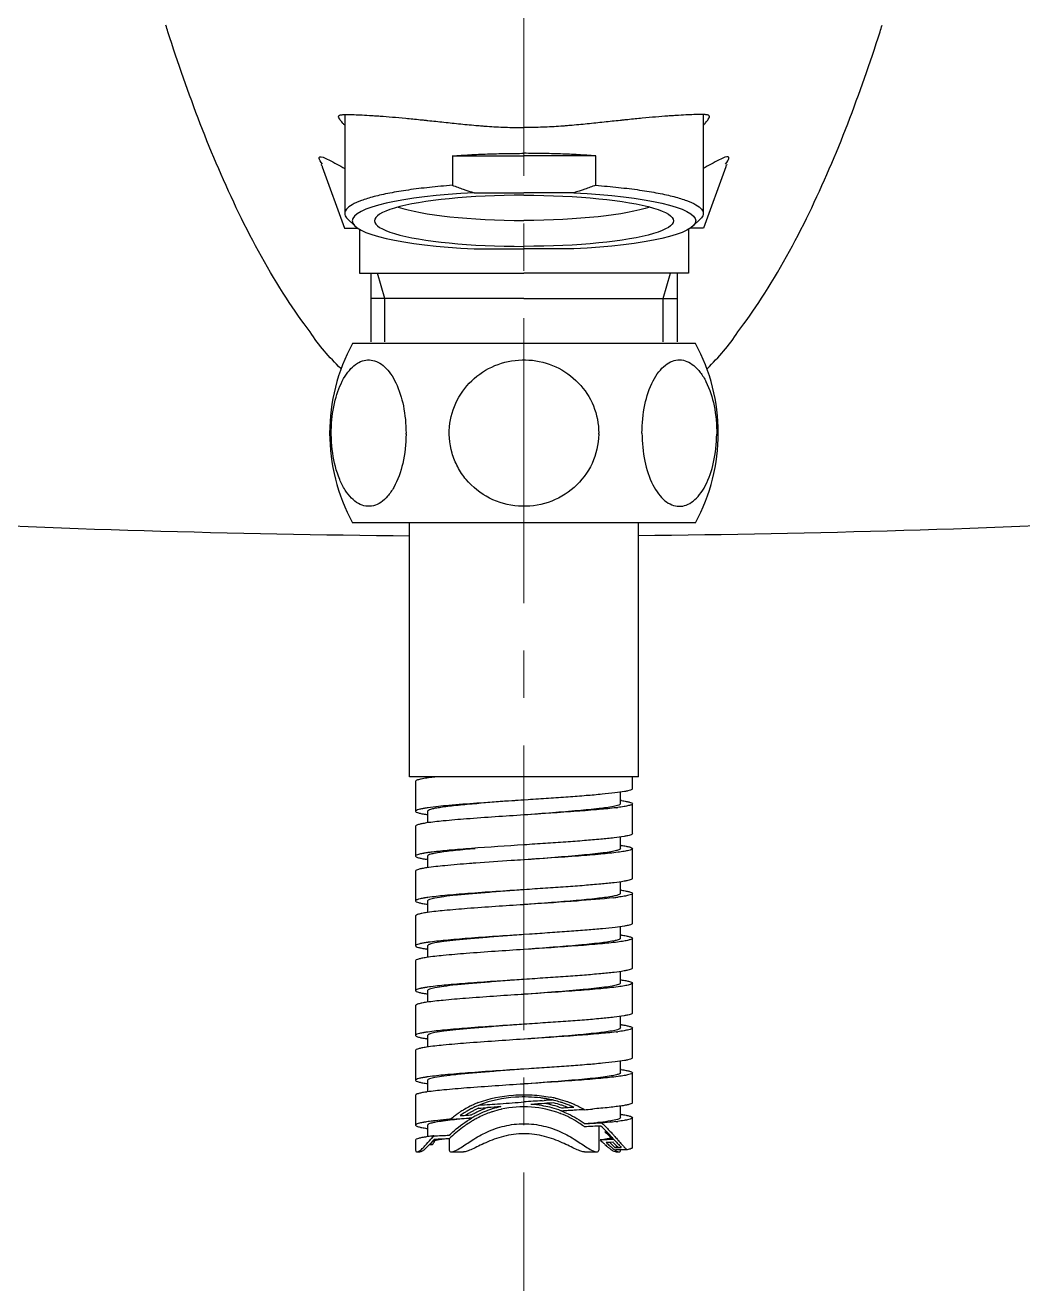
# Model space of a CAD drawing. Extents: x 0 to 1128, y 0 to 827.
# Drawn here: x 249.9 to 316.6, y 140.3 to 225 of the extents above; entities that cross this region are included whole.
import ezdxf

# ---------------------------------------------------------------- set-up
doc = ezdxf.new("R2010")
doc.units = 0
doc.header["$LTSCALE"] = 2
doc.header["$MEASUREMENT"] = 0
doc.linetypes.add('CENTER2', pattern=[28.575, 19.05, -3.175, 3.175, -3.175])
doc.layers.add('1', color=7, linetype='CONTINUOUS')
doc.layers.add('DEF_LAYER_ASSEM_MEMBER', color=7, linetype='CONTINUOUS')
doc.layers.add('Cneter', color=1, linetype='CENTER2', lineweight=13)

msp = doc.modelspace()

# ---------------------------------------------------------------- linework, layer by layer
at = {"layer": '1'}
for p, q in [((271.28, 218.979), (271.28, 212.369)), ((295.265, 218.979), (295.265, 212.369)), ((278.477, 216.222), (283.272, 216.222)), ((288.068, 216.222), (283.272, 216.222)), ((269.777, 215.484), (271.272, 211.375)), ((296.768, 215.484), (295.272, 211.375)), ((279.945, 213.759), (283.272, 213.759)), ((286.6, 213.759), (283.272, 213.759)), ((271.474, 212.001), (271.955, 211.534)), ((295.071, 212.001), (294.59, 211.534)), ((271.272, 211.375), (272.16, 211.375)), ((272.272, 211.307), (272.272, 208.375)), ((294.272, 211.307), (294.272, 208.375)), ((295.272, 211.375), (294.385, 211.375)), ((279.945, 209.994), (283.272, 209.994)), ((286.6, 209.994), (283.272, 209.994)), ((272.272, 208.375), (283.272, 208.375)), ((273.022, 208.375), (273.022, 203.775)), ((273.972, 206.675), (273.482, 208.375)), ((294.272, 208.375), (283.272, 208.375)), ((292.572, 206.675), (293.063, 208.375)), ((293.522, 208.375), (293.522, 203.775)), ((283.272, 206.675), (273.022, 206.675)), ((273.972, 203.775), (273.972, 206.675)), ((283.272, 206.675), (293.522, 206.675)), ((292.572, 203.775), (292.572, 206.675))]:
    msp.add_line(p, q, dxfattribs=at)
for centre, major_axis, start_param, end_param in [((283.272, 211.876), (11.492, 0), 1.864554, 4.418631), ((283.272, 211.876), (9.992, 0), 1.570796, 4.712389), ((283.272, 213.512), (-9.392, 0), 0.460243, 1.570796)]:
    msp.add_ellipse(centre, major_axis=major_axis, ratio=0.171145, start_param=start_param, end_param=end_param, dxfattribs=at)
at = {"layer": '1', "extrusion": (0, 0, -1)}
for centre, major_axis, start_param, end_param in [((283.272, 211.876), (-9.992, 0), 1.570796, 4.712389), ((283.272, 211.876), (-11.492, 0), 1.864554, 4.418631), ((283.272, 213.512), (9.392, 0), 0.460243, 1.570796)]:
    msp.add_ellipse(centre, major_axis=major_axis, ratio=0.171145, start_param=start_param, end_param=end_param, dxfattribs=at)
at = {"layer": '1'}
for points, knots in [([(268.971, 204.44), (268.41, 205.173), (267.882, 205.928), (266.197, 208.514), (265.152, 210.427), (262.303, 216.309), (260.787, 220.378), (259.407, 224.662), (259.36, 224.81), (259.313, 224.957)], [0, 0, 0, 0, 0.121068, 0.121068, 0.407258, 0.407258, 0.979637, 0.979637, 1, 1, 1, 1]), ([(297.574, 204.44), (298.135, 205.173), (298.663, 205.928), (300.348, 208.514), (301.393, 210.427), (304.242, 216.309), (305.758, 220.378), (307.138, 224.662), (307.185, 224.81), (307.232, 224.957)], [0, 0, 0, 0, 0.121068, 0.121068, 0.407258, 0.407258, 0.979637, 0.979637, 1, 1, 1, 1]), ([(271.26, 218.297), (271.214, 218.343), (271.172, 218.387), (271.051, 218.522), (270.987, 218.603), (270.9, 218.742), (270.876, 218.799), (270.872, 218.855), (270.873, 218.871), (270.876, 218.885), (270.88, 218.893), (270.881, 218.898), (270.892, 218.918), (270.906, 218.931), (270.944, 218.951), (270.968, 218.958), (271.025, 218.968), (271.059, 218.972), (271.175, 218.981), (271.272, 218.985), (271.418, 218.986), (271.448, 218.986), (271.495, 218.986), (271.512, 218.986), (271.545, 218.986), (271.628, 218.986), (271.719, 218.984), (271.95, 218.979), (272.122, 218.973), (272.5, 218.957), (272.706, 218.946), (273.042, 218.926), (273.159, 218.918), (273.34, 218.906), (273.402, 218.902), (273.527, 218.893), (273.59, 218.889), (273.911, 218.865), (274.182, 218.843), (274.75, 218.795), (275.048, 218.768), (275.67, 218.708), (275.994, 218.676), (276.417, 218.633), (276.503, 218.624), (276.675, 218.607), (276.934, 218.579), (277.198, 218.552), (277.733, 218.495), (278.098, 218.456), (278.843, 218.378), (279.225, 218.339), (279.81, 218.284), (280.007, 218.267), (280.307, 218.242), (280.407, 218.234), (280.608, 218.218), (280.709, 218.211), (281.011, 218.19), (281.213, 218.177), (281.618, 218.155), (281.821, 218.146), (282.43, 218.124), (282.838, 218.117), (283.256, 218.117), (283.264, 218.117), (283.272, 218.117)], [0, 0, 0, 0, 0.0240766, 0.0240766, 0.0778188, 0.0778188, 0.1315611, 0.1315611, 0.1449967, 0.1517145, 0.1517145, 0.1584323, 0.1584323, 0.1853034, 0.1853034, 0.2121745, 0.2121745, 0.2390457, 0.2390457, 0.2927879, 0.2927879, 0.3062235, 0.3062235, 0.3129413, 0.3129413, 0.3196591, 0.3465302, 0.3465302, 0.4002725, 0.4002725, 0.4540148, 0.4540148, 0.4808859, 0.4808859, 0.4943215, 0.4943215, 0.507757, 0.507757, 0.5614993, 0.5614993, 0.6152416, 0.6152416, 0.6689839, 0.6689839, 0.6824194, 0.6824194, 0.695855, 0.7227261, 0.7227261, 0.7764684, 0.7764684, 0.8302107, 0.8302107, 0.8570818, 0.8570818, 0.8705174, 0.8705174, 0.883953, 0.883953, 0.9108241, 0.9108241, 0.9376952, 0.9376952, 0.9914375, 0.9914375, 0.9924923, 0.9924923, 0.9924923, 0.9924923]), ([(295.285, 218.297), (295.331, 218.343), (295.373, 218.387), (295.494, 218.522), (295.558, 218.603), (295.645, 218.742), (295.669, 218.799), (295.673, 218.855), (295.672, 218.871), (295.669, 218.885), (295.665, 218.893), (295.664, 218.898), (295.653, 218.918), (295.639, 218.931), (295.601, 218.951), (295.577, 218.958), (295.52, 218.968), (295.486, 218.972), (295.37, 218.981), (295.273, 218.985), (295.127, 218.986), (295.097, 218.986), (295.049, 218.986), (295.033, 218.986), (295, 218.986), (294.917, 218.986), (294.826, 218.984), (294.595, 218.979), (294.423, 218.973), (294.045, 218.957), (293.839, 218.946), (293.503, 218.926), (293.386, 218.918), (293.205, 218.906), (293.143, 218.902), (293.018, 218.893), (292.955, 218.889), (292.634, 218.865), (292.363, 218.843), (291.795, 218.795), (291.497, 218.768), (290.875, 218.708), (290.551, 218.676), (290.128, 218.633), (290.042, 218.624), (289.87, 218.607), (289.611, 218.579), (289.346, 218.552), (288.812, 218.495), (288.447, 218.456), (287.702, 218.378), (287.32, 218.339), (286.735, 218.284), (286.538, 218.267), (286.238, 218.242), (286.138, 218.234), (285.937, 218.218), (285.836, 218.211), (285.534, 218.19), (285.332, 218.177), (284.927, 218.155), (284.724, 218.146), (284.115, 218.124), (283.707, 218.117), (283.289, 218.117), (283.281, 218.117), (283.272, 218.117)], [0, 0, 0, 0, 0.0240766, 0.0240766, 0.0778188, 0.0778188, 0.1315611, 0.1315611, 0.1449967, 0.1517145, 0.1517145, 0.1584323, 0.1584323, 0.1853034, 0.1853034, 0.2121745, 0.2121745, 0.2390457, 0.2390457, 0.2927879, 0.2927879, 0.3062235, 0.3062235, 0.3129413, 0.3129413, 0.3196591, 0.3465302, 0.3465302, 0.4002725, 0.4002725, 0.4540148, 0.4540148, 0.4808859, 0.4808859, 0.4943215, 0.4943215, 0.507757, 0.507757, 0.5614993, 0.5614993, 0.6152416, 0.6152416, 0.6689839, 0.6689839, 0.6824194, 0.6824194, 0.695855, 0.7227261, 0.7227261, 0.7764684, 0.7764684, 0.8302107, 0.8302107, 0.8570818, 0.8570818, 0.8705174, 0.8705174, 0.883953, 0.883953, 0.9108241, 0.9108241, 0.9376952, 0.9376952, 0.9914375, 0.9914375, 0.9924923, 0.9924923, 0.9924923, 0.9924923]), ([(269.793, 215.656), (269.672, 215.825), (269.597, 215.958), (269.542, 216.175), (269.63, 216.201), (270.042, 216.055), (270.361, 215.887), (270.921, 215.573), (271.095, 215.475), (271.28, 215.37)], [0, 0, 0, 0, 0.217155, 0.217155, 0.542836, 0.542836, 0.868517, 0.868517, 1, 1, 1, 1]), ([(278.496, 216.222), (278.871, 216.25), (279.255, 216.274), (280.036, 216.317), (280.432, 216.334), (281.234, 216.363), (281.639, 216.374), (282.454, 216.388), (282.863, 216.392), (283.272, 216.392)], [0, 0, 0, 0, 0.2415469, 0.2415469, 0.4830938, 0.4830938, 0.7246407, 0.7246407, 0.9661876, 0.9661876, 0.9661876, 0.9661876]), ([(288.049, 216.222), (287.673, 216.25), (287.29, 216.274), (286.509, 216.317), (286.113, 216.334), (285.311, 216.363), (284.906, 216.374), (284.091, 216.388), (283.682, 216.392), (283.272, 216.392)], [0, 0, 0, 0, 0.2415469, 0.2415469, 0.4830938, 0.4830938, 0.7246407, 0.7246407, 0.9661876, 0.9661876, 0.9661876, 0.9661876]), ([(296.752, 215.656), (296.873, 215.825), (296.948, 215.958), (297.003, 216.175), (296.915, 216.201), (296.503, 216.055), (296.184, 215.887), (295.624, 215.573), (295.45, 215.475), (295.265, 215.37)], [0, 0, 0, 0, 0.217155, 0.217155, 0.542836, 0.542836, 0.868517, 0.868517, 1, 1, 1, 1]), ([(269.711, 215.635), (269.711, 215.634), (269.72, 215.618), (269.75, 215.564), (269.774, 215.493), (269.781, 215.473)], [0, 0, 0, 0, 0.428488, 0.853323, 1, 1, 1, 1]), ([(269.776, 215.488), (269.777, 215.484), (269.778, 215.48), (269.78, 215.476), (269.78, 215.475), (269.78, 215.475)], [0, 0, 0, 0, 0.909104, 0.909104, 1, 1, 1, 1]), ([(296.834, 215.635), (296.834, 215.634), (296.825, 215.618), (296.795, 215.564), (296.771, 215.493), (296.764, 215.473)], [0, 0, 0, 0, 0.428488, 0.853323, 1, 1, 1, 1]), ([(296.769, 215.488), (296.768, 215.484), (296.767, 215.48), (296.765, 215.476), (296.765, 215.475), (296.765, 215.475)], [0, 0, 0, 0, 0.909104, 0.909104, 1, 1, 1, 1]), ([(278.488, 214.251), (277.956, 214.211), (277.441, 214.165), (276.456, 214.06), (275.986, 214.002), (275.099, 213.874), (274.683, 213.804), (273.914, 213.656), (273.561, 213.577), (272.925, 213.411), (272.642, 213.324), (272.153, 213.144), (271.947, 213.051), (271.615, 212.861), (271.49, 212.764), (271.322, 212.567), (271.28, 212.468), (271.28, 212.27), (271.322, 212.17), (271.423, 212.052), (271.442, 212.032), (271.463, 212.012)], [0, 0, 0, 0, 0.108648, 0.108648, 0.217297, 0.217297, 0.325945, 0.325945, 0.434594, 0.434594, 0.543242, 0.543242, 0.651891, 0.651891, 0.760539, 0.760539, 0.869187, 0.869187, 0.977836, 0.977836, 1, 1, 1, 1]), ([(288.057, 214.251), (288.589, 214.211), (289.104, 214.165), (290.089, 214.06), (290.559, 214.002), (291.446, 213.874), (291.862, 213.804), (292.631, 213.656), (292.984, 213.577), (293.62, 213.411), (293.903, 213.324), (294.392, 213.144), (294.598, 213.051), (294.93, 212.861), (295.055, 212.764), (295.223, 212.567), (295.265, 212.468), (295.265, 212.27), (295.223, 212.17), (295.122, 212.052), (295.103, 212.032), (295.082, 212.012)], [0, 0, 0, 0, 0.108648, 0.108648, 0.217297, 0.217297, 0.325945, 0.325945, 0.434594, 0.434594, 0.543242, 0.543242, 0.651891, 0.651891, 0.760539, 0.760539, 0.869187, 0.869187, 0.977836, 0.977836, 1, 1, 1, 1]), ([(271.034, 201.972), (271.025, 201.981), (271.016, 201.989), (271.008, 201.998), (270.254, 202.747), (269.535, 203.539), (268.971, 204.44)], [0.456921, 0.456921, 0.456921, 0.456921, 0.463246, 0.463246, 0.463246, 1, 1, 1, 1]), ([(295.511, 201.972), (295.52, 201.981), (295.529, 201.989), (295.537, 201.998), (296.291, 202.747), (297.01, 203.539), (297.574, 204.44)], [0.456921, 0.456921, 0.456921, 0.456921, 0.463246, 0.463246, 0.463246, 1, 1, 1, 1]), ([(197.099, 195.156), (200.678, 194.787), (206.051, 194.271), (211.428, 193.807), (215.014, 193.509), (216.807, 193.366), (225.776, 192.68), (232.954, 192.225), (251.955, 191.264), (263.784, 190.916), (275.622, 190.811)], [0, 0, 0, 0, 0.1247518, 0.1871277, 0.1871277, 0.2495036, 0.2495036, 0.4990072, 0.4990072, 0.9095892, 0.9095892, 0.9095892, 0.9095892]), ([(369.446, 195.156), (365.867, 194.787), (360.494, 194.271), (355.117, 193.807), (351.531, 193.509), (349.738, 193.366), (340.769, 192.68), (333.591, 192.225), (314.59, 191.264), (302.761, 190.916), (290.922, 190.811)], [0, 0, 0, 0, 0.1247518, 0.1871277, 0.1871277, 0.2495036, 0.2495036, 0.4990072, 0.4990072, 0.9095892, 0.9095892, 0.9095892, 0.9095892])]:
    msp.add_open_spline(points, degree=3, knots=knots, dxfattribs=at)
for points, degree in [([(278.496, 216.222), (278.496, 214.251)], 1), ([(288.049, 216.222), (288.049, 214.251)], 1), ([(278.477, 214.259), (278.716, 214.165), (279.199, 213.986), (279.694, 213.83), (279.945, 213.759)], 3), ([(288.068, 214.259), (287.829, 214.165), (287.346, 213.986), (286.851, 213.83), (286.6, 213.759)], 3)]:
    msp.add_open_spline(points, degree=degree, dxfattribs=at)
at = {"layer": 'Cneter', "lineweight": 5, "ltscale": 0.5}
msp.add_line((283.272, 291.08), (283.272, 140.297), dxfattribs=at)
at = {"layer": 'DEF_LAYER_ASSEM_MEMBER', "color": 7, "linetype": 'Continuous'}
for p, q in [((294.738, 203.675), (271.807, 203.675)), ((294.738, 191.675), (271.807, 191.675)), ((275.622, 174.675), (275.622, 191.675)), ((290.922, 174.675), (290.922, 191.675)), ((290.922, 174.675), (275.622, 174.675)), ((276.822, 174.675), (276.822, 174.596)), ((290.522, 173.875), (290.522, 174.675)), ((276.022, 174.375), (276.022, 172.375)), ((289.722, 172.875), (289.722, 173.654)), ((279.814, 172.855), (279.785, 172.852)), ((280.311, 172.924), (280.12, 172.91)), ((283.545, 173.143), (283.272, 173.125)), ((290.522, 170.875), (290.522, 172.875)), ((276.793, 172.597), (276.784, 172.596)), ((276.789, 172.153), (276.811, 172.15)), ((276.822, 172.375), (276.822, 171.596)), ((283.292, 172.126), (283.272, 172.125)), ((276.022, 171.375), (276.022, 169.375)), ((289.722, 169.875), (289.722, 170.653)), ((276.822, 169.375), (276.822, 168.596)), ((283.292, 170.126), (283.272, 170.125)), ((290.522, 167.875), (290.522, 169.875)), ((280.04, 168.904), (279.94, 168.897)), ((283.272, 169.125), (283.253, 169.124)), ((283.292, 169.126), (283.272, 169.125)), ((276.022, 168.375), (276.022, 166.375)), ((289.722, 166.875), (289.722, 167.651)), ((283.292, 167.126), (283.272, 167.125)), ((290.522, 164.875), (290.522, 166.875)), ((276.822, 166.375), (276.822, 165.601)), ((283.272, 166.125), (283.253, 166.124)), ((283.648, 166.15), (283.272, 166.125)), ((276.022, 165.375), (276.022, 163.375)), ((289.722, 163.875), (289.722, 164.654)), ((283.648, 164.15), (283.272, 164.125)), ((290.522, 161.875), (290.522, 163.875)), ((276.822, 163.375), (276.822, 162.596)), ((283.272, 163.125), (283.253, 163.124)), ((283.292, 163.126), (283.272, 163.125)), ((276.022, 162.375), (276.022, 160.375)), ((283.292, 161.126), (283.272, 161.125)), ((289.722, 160.875), (289.722, 161.654)), ((289.731, 161.1), (289.753, 161.097)), ((289.753, 161.097), (289.768, 161.095)), ((290.522, 158.875), (290.522, 160.875)), ((276.822, 160.375), (276.822, 159.597)), ((283.272, 160.125), (283.094, 160.113)), ((283.292, 160.126), (283.272, 160.125)), ((276.022, 159.375), (276.022, 157.375)), ((289.722, 157.875), (289.722, 158.65)), ((283.292, 158.126), (283.272, 158.125)), ((290.522, 155.875), (290.522, 157.875)), ((276.822, 157.375), (276.822, 156.596)), ((283.272, 157.125), (283.253, 157.124)), ((283.292, 157.126), (283.272, 157.125)), ((276.022, 156.375), (276.022, 154.375)), ((283.605, 155.147), (283.272, 155.125)), ((289.722, 154.875), (289.722, 155.654)), ((276.822, 154.375), (276.822, 153.599)), ((283.272, 154.125), (283.253, 154.124)), ((283.292, 154.126), (283.272, 154.125)), ((290.522, 152.875), (290.522, 154.875)), ((276.022, 153.375), (276.022, 151.375)), ((284.48, 153.01), (284.627, 153.02)), ((289.722, 151.875), (289.722, 152.653)), ((277.315, 151.664), (277.302, 151.663)), ((279.099, 151.789), (278.991, 151.778)), ((286.627, 152.369), (286.534, 152.363)), ((290.522, 149.875), (290.522, 151.875)), ((276.822, 151.375), (276.822, 150.596)), ((288.272, 151.315), (288.272, 149.694)), ((276.022, 150.375), (276.022, 149.694)), ((276.95, 150.078), (277.021, 150.078)), ((277.021, 150.078), (277.156, 150.076)), ((278.272, 150.485), (278.272, 149.694)), ((289.004, 150.221), (288.779, 150.213)), ((289.228, 150.228), (289.004, 150.221)), ((289.355, 149.876), (289.568, 149.881)), ((289.568, 149.881), (289.78, 149.886)), ((276.107, 149.577), (276.309, 149.577)), ((278.396, 149.577), (279.22, 149.577)), ((287.325, 149.577), (288.149, 149.577)), ((289.422, 149.712), (289.342, 149.71)), ((289.571, 149.714), (289.422, 149.712)), ((289.424, 149.577), (289.627, 149.577)), ((289.751, 149.718), (289.571, 149.714)), ((289.722, 149.694), (289.722, 149.717)), ((289.783, 149.718), (289.751, 149.718)), ((290.168, 149.725), (289.783, 149.718))]:
    msp.add_line(p, q, dxfattribs=at)
for centre, radius, start, end in [((282.772, 197.675), 12.5, 151.3146, 208.6854), ((283.772, 197.675), 12.5, 331.3146, 28.6854), ((265.766, 197.675), 9.614, 359.525, 0.00001), ((283.465, 197.675), 4.808, 359.05005, 359.99999), ((289.268, 65.002), 108.266, 94.85017, 95.00939), ((288.17, 162.313), 10.899, 81.42654, 81.58862), ((277.941, 164.603), 8.076, 99.00238, 99.63598), ((278.249, 162.657), 10.046, 98.38747, 99.0022), ((278.391, 183.039), 11.003, 261.4683, 261.62776), ((278.553, 160.603), 12.122, 98.06152, 98.34653), ((287.256, 190.055), 17.581, 277.17162, 277.48496), ((277.257, 165.384), 4.233, 101.34758, 101.55328), ((277.888, 161.916), 7.758, 99.23482, 99.65376), ((278.142, 160.347), 9.347, 98.58372, 99.22735), ((278.465, 158.214), 11.505, 98.10956, 98.58872), ((279.139, 153.382), 16.384, 97.08222, 98.05982), ((288.101, 158.852), 11.366, 81.50253, 81.75493), ((278.375, 179.932), 10.895, 261.42493, 261.58609), ((291.406, 14.224), 155.098, 94.23945, 94.35382), ((288.176, 156.358), 10.854, 81.40279, 81.59012), ((277.868, 159.034), 7.639, 99.41372, 99.53732), ((277.963, 158.462), 8.219, 99.11066, 99.41153), ((278.194, 157.013), 9.686, 98.49515, 99.102), ((278.391, 177.037), 11.001, 261.4271, 261.64386), ((278.48, 155.108), 11.612, 98.14435, 98.50224), ((287.064, 185.527), 19.065, 276.62293, 277.54396), ((278.455, 154.281), 11.438, 98.24338, 98.46001), ((277.924, 155.702), 7.975, 99.05344, 99.66379), ((278.219, 153.85), 9.85, 98.45059, 99.05294), ((278.455, 152.281), 11.438, 98.24338, 98.46001), ((278.594, 151.316), 12.412, 98.04369, 98.24352), ((288.15, 153.181), 11.033, 81.4711, 81.61339), ((278.356, 173.809), 10.771, 261.37095, 261.61219), ((278.469, 174.57), 11.539, 261.61076, 261.72569), ((277.181, 156.754), 3.856, 101.45888, 102.14608), ((277.882, 152.955), 7.719, 99.23479, 99.68637), ((278.142, 151.347), 9.348, 98.583, 99.22807), ((278.476, 149.141), 11.578, 98.0754, 98.58699), ((278.385, 171.003), 10.967, 261.45092, 261.59966), ((279.034, 145.161), 15.598, 97.2788, 98.04972), ((277.778, 150.567), 7.098, 99.4766, 99.92151), ((277.939, 149.604), 8.074, 99.15469, 99.47901), ((278.175, 148.135), 9.563, 98.52742, 99.14607), ((278.468, 146.189), 11.53, 98.15178, 98.5343), ((287.238, 175.196), 17.723, 277.12996, 277.49149), ((288.171, 147.321), 10.892, 81.42432, 81.5872), ((278.378, 167.954), 10.917, 261.41178, 261.61486), ((288.108, 143.899), 11.318, 81.49321, 81.73973), ((277.93, 146.669), 8.009, 99.03611, 99.65431), ((278.227, 144.801), 9.9, 98.43809, 99.03604), ((278.364, 164.863), 10.825, 261.39398, 261.6158), ((278.441, 143.375), 11.343, 98.29781, 98.44814), ((278.471, 165.585), 11.555, 261.61465, 261.72912), ((278.574, 142.46), 12.267, 98.04991, 98.29648), ((278.293, 143.362), 10.344, 98.41409, 98.81847), ((283.561, 145.433), 7.952, 77.91528, 79.21705), ((282.628, 146.783), 6.558, 120.6109, 121.7185), ((282.577, 146.87), 6.458, 116.78736, 120.61718), ((283.124, 145.995), 7.303, 117.79621, 118.97895), ((282.537, 146.949), 6.369, 115.9949, 116.77959), ((283.207, 145.84), 7.479, 117.55146, 117.79988), ((282.529, 146.964), 6.352, 115.79303, 115.99464), ((282.679, 146.809), 6.376, 117.18709, 117.37592), ((282.519, 146.985), 6.329, 114.5412, 115.79364), ((282.687, 146.794), 6.392, 116.57586, 117.18691), ((282.707, 146.754), 6.437, 114.9553, 116.57471), ((282.88, 146.521), 6.54, 115.68775, 117.63156), ((282.569, 146.873), 6.451, 111.43677, 114.52912), ((282.721, 146.724), 6.471, 114.7741, 114.95656), ((282.737, 146.688), 6.51, 113.19288, 114.77269), ((282.871, 146.541), 6.517, 113.96627, 115.68649), ((282.758, 146.64), 6.562, 112.21343, 113.19375), ((282.87, 146.542), 6.516, 113.74801, 113.96623), ((270.783, 298.5), 146.3, 273.70851, 273.94241), ((268.085, 343.834), 191.508, 273.65004, 274.07076), ((283.007, 146.347), 6.567, 109.25292, 114.21274), ((283.124, 146.146), 6.613, 107.33945, 109.63731), ((283.144, 146.085), 6.678, 102.30655, 107.34252), ((283.195, 146.029), 6.564, 102.9049, 107.96867), ((283.211, 145.964), 6.63, 102.705, 102.91364), ((303.544, -127.217), 280.874, 93.89199, 94.13888), ((299.163, -56.933), 210.259, 93.96063, 94.20644), ((283.282, 145.452), 7.322, 80.77628, 86.40742), ((283.332, 145.796), 6.974, 79.48945, 80.73442), ((283.339, 145.828), 6.942, 74.91244, 79.49377), ((296.283, -20.998), 174.407, 93.64993, 93.832), ((295.584, -5.507), 158.708, 93.731, 93.95384), ((283.39, 145.833), 7.102, 75.10818, 79.85732), ((283.4, 145.119), 8.134, 80.7894, 81.12491), ((283.442, 145.365), 7.885, 77.76554, 80.80412), ((283.502, 145.647), 7.596, 77.22869, 77.75064), ((283.462, 146.265), 6.488, 69.39461, 74.96193), ((283.56, 145.892), 7.345, 76.30116, 77.25576), ((283.485, 146.194), 6.729, 69.86265, 75.10128), ((283.599, 145.615), 7.766, 76.99224, 77.91384), ((283.546, 146.175), 6.905, 71.41712, 75.66102), ((283.628, 146.158), 7.07, 72.81971, 76.31812), ((283.694, 146.381), 6.837, 71.01584, 72.80195), ((283.615, 146.387), 6.683, 70.312, 71.39726), ((293.441, 33.946), 118.811, 93.48145, 93.68694), ((283.647, 146.474), 6.59, 66.95285, 70.31786), ((283.718, 146.449), 6.765, 68.80911, 71.01677), ((283.946, 146.806), 6.524, 69.78434, 70.33583), ((283.779, 146.607), 6.596, 67.54013, 68.81057), ((283.961, 146.846), 6.482, 68.04311, 69.78361), ((293.455, 33.71), 119.048, 93.29296, 93.48114), ((283.939, 146.987), 6.184, 64.33702, 67.5607), ((283.961, 146.848), 6.48, 64.97098, 68.04326), ((293.356, 37.236), 115.329, 93.01318, 93.3445), ((283.969, 146.866), 6.461, 62.65966, 64.97092), ((283.992, 146.909), 6.412, 59.01117, 62.66216), ((279.856, 246.654), 94.542, 274.51176, 274.85335), ((277.761, 144.672), 6.991, 99.4864, 100.00941), ((278.094, 142.657), 9.035, 98.51184, 99.46677), ((278.081, 147.531), 4.103, 101.23017, 102.89107), ((280.375, 133.182), 18.638, 97.24973, 98.00626), ((281.397, 125.066), 26.818, 96.53939, 97.22679), ((282.235, 117.781), 34.151, 96.23225, 96.54483), ((283.233, 145.941), 7.596, 127.4261, 129.88686), ((273.136, 254.416), 102.779, 272.91491, 273.31783), ((282.851, 112.157), 39.809, 96.03395, 96.2349), ((282.934, 146.332), 7.104, 124.83338, 127.42444), ((283.903, 102.104), 49.917, 95.6473, 96.02246), ((282.739, 146.612), 6.762, 122.98583, 124.82544), ((282.59, 146.894), 6.257, 122.14656, 125.09855), ((272.981, 258.697), 106.853, 273.22497, 273.42472), ((282.656, 146.738), 6.611, 121.71876, 122.98096), ((273.357, 250.538), 98.895, 273.31991, 273.72578), ((286.76, 72.442), 79.715, 95.02094, 95.51526), ((282.766, 146.616), 6.587, 121.19466, 122.1629), ((282.935, 146.336), 6.913, 118.96991, 121.18366), ((283.004, 146.302), 6.791, 120.0386, 122.41224), ((272.979, 258.717), 106.873, 273.42509, 273.64321), ((282.941, 146.409), 6.666, 119.29092, 120.03263), ((283.494, 145.506), 7.164, 120.34189, 122.65772), ((282.91, 146.465), 6.603, 117.63236, 119.29233), ((283.064, 146.241), 6.687, 118.10095, 119.51222), ((282.993, 146.384), 6.34, 119.5847, 120.40871), ((282.991, 146.387), 6.337, 119.0403, 119.58467), ((283.337, 145.775), 6.854, 117.73397, 120.34282), ((283.048, 146.27), 6.654, 117.94462, 118.09991), ((282.987, 146.394), 6.329, 117.67787, 119.04051), ((283.044, 146.278), 6.645, 117.64839, 117.94465), ((283.011, 146.341), 6.573, 114.49332, 117.65335), ((283.21, 146.003), 6.778, 117.61402, 117.80914), ((283.181, 146.058), 6.717, 116.10274, 117.61601), ((283.184, 146.073), 6.518, 109.87902, 117.76729), ((283.13, 146.162), 6.601, 114.42543, 116.1032), ((282.985, 146.398), 6.51, 114.21864, 114.48768), ((283.077, 146.281), 6.47, 112.51952, 114.42608), ((283.081, 146.268), 6.484, 109.63491, 112.51006), ((283.169, 146.113), 6.476, 107.98033, 109.87387), ((283.392, 146.153), 6.433, 68.56885, 69.06726), ((283.614, 146.685), 6.041, 68.79605, 69.33626), ((293.062, 42.263), 110.293, 93.54697, 93.77608), ((293.101, 41.628), 110.93, 93.3939, 93.54704), ((287.191, 169.564), 18.094, 277.03763, 277.49237), ((288.071, 140.651), 11.569, 81.54523, 81.80334), ((278.407, 162.147), 11.112, 261.45339, 261.67616), ((273.619, 243.15), 92.566, 272.23864, 272.88192), ((282.498, 144.687), 8.154, 53.7393, 54.16762), ((292.683, 53.429), 97.979, 92.49759, 93.13762), ((292.952, 48.224), 103.38, 92.47833, 93.09542), ((282.349, 144.837), 9.06, 46.85666, 47.40795), ((287.1, 140.533), 10.512, 80.31411, 81.34756), ((299.657, 130.715), 30.006, 138.35307, 138.91863), ((273.904, 237.747), 87.373, 272.21408, 272.87993), ((290.51, 137.192), 18.054, 132.18924, 132.58488), ((293.039, 34.366), 116.108, 91.8502, 92.30681), ((295.36, 157.304), 9.835, 227.26605, 228.16119), ((296.439, 157.897), 10.85, 225.09036, 225.97458), ((292.6, 154.223), 5.699, 228.16786, 229.33107), ((291.573, 153.029), 4.123, 229.35027, 230.69577), ((294.42, 155.808), 7.945, 225.96669, 227.09636), ((287.928, 156.098), 5.721, 280.6075, 281.35208), ((293.053, 154.337), 5.936, 227.10311, 228.17831), ((286.253, 148.137), 3.694, 39.65318, 40.84625), ((299.892, 159.771), 14.141, 221.4331, 221.83841), ((299.809, 159.697), 14.03, 221.83792, 222.45312), ((299.647, 159.548), 13.81, 222.45286, 223.01325), ((299.538, 159.447), 13.661, 223.01414, 223.22754), ((299.51, 159.421), 13.623, 223.22731, 223.84362), ((299.453, 159.366), 13.544, 223.84356, 224.42092), ((299.938, 159.149), 13.591, 221.466, 221.79164), ((295.83, 155.47), 8.077, 221.7518, 222.75556), ((293.639, 153.448), 5.095, 222.77928, 223.72858), ((292.922, 152.764), 4.104, 223.75291, 224.08871), ((289.751, 150.556), 1.049, 238.88787, 241.11699), ((290.514, 151.344), 2.01, 231.91886, 234.32391)]:
    msp.add_arc(centre, radius, start, end, dxfattribs=at)
for points, start_tangent, end_tangent in [([(270.403, 198.332), (270.702, 200.082), (271.307, 201.483), (271.696, 201.99), (272.126, 202.346), (272.58, 202.538), (273.045, 202.563), (273.504, 202.419), (273.942, 202.11), (274.345, 201.646), (274.697, 201.041), (275.202, 199.491), (275.38, 197.675)], (0.068795, 0.997631), (0, -1)), ([(278.318, 198.336), (278.919, 200.085), (280.128, 201.485), (281.766, 202.346), (283.604, 202.563), (285.398, 202.11), (286.907, 201.04), (287.917, 199.49), (288.272, 197.675)], (0.137454, 0.990508), (0, -1)), ([(291.165, 197.675), (291.36, 199.576), (291.913, 201.172), (292.296, 201.775), (292.73, 202.219), (293.199, 202.488), (293.685, 202.574), (294.17, 202.473), (294.636, 202.189), (295.067, 201.732), (295.445, 201.116), (295.985, 199.502), (296.164, 197.595)], (0, 1), (-0.00829, -0.999966)), ([(275.38, 197.595), (275.156, 195.644), (274.557, 194.04), (274.148, 193.452), (273.689, 193.039), (273.199, 192.816), (272.696, 192.789), (272.2, 192.96), (271.731, 193.324), (271.307, 193.866), (270.946, 194.569), (270.475, 196.335), (270.403, 198.332)], (-0.00829, -0.999966), (0.068795, 0.997631)), ([(288.272, 197.595), (287.823, 195.644), (286.625, 194.039), (284.889, 193.039), (282.901, 192.789), (280.971, 193.325), (279.403, 194.571), (278.84, 195.406), (278.462, 196.339), (278.318, 198.336)], (-0.016579, -0.999863), (0.137454, 0.990508)), ([(291.165, 197.675), (291.356, 195.793), (291.898, 194.207), (292.275, 193.602), (292.702, 193.153), (293.164, 192.875), (293.644, 192.776), (294.125, 192.86), (294.59, 193.123), (295.021, 193.558), (295.402, 194.15), (295.957, 195.719), (296.164, 197.595)], (0, -1), (0.00829, 0.999966)), ([(276.157, 174.467), (276.056, 174.421), (276.023, 174.375)], (-0.945726, -0.324964), (-0.001897, -0.999998)), ([(276.763, 174.592), (276.4, 174.53), (276.157, 174.467)], (-0.988998, -0.147928), (-0.945726, -0.324964)), ([(277.407, 174.675), (277.229, 174.654), (276.763, 174.592)], (-0.993782, -0.111346), (-0.988998, -0.147928)), ([(290.522, 173.875), (290.489, 173.829), (290.39, 173.783), (290.225, 173.738), (289.996, 173.692), (289.357, 173.6), (288.494, 173.509), (287.441, 173.417), (286.234, 173.326), (284.92, 173.234), (283.545, 173.143)], (-0.001254, -0.999999), (-0.997835, -0.065762)), ([(279.785, 172.852), (278.552, 172.733), (278.041, 172.673), (277.611, 172.613), (277.27, 172.554), (277.023, 172.494), (276.873, 172.434), (276.823, 172.375)], (-0.996151, -0.087657), (0.001477, -0.999999)), ([(280.12, 172.91), (278.233, 172.758), (276.853, 172.606)], (-0.997336, -0.07294), (-0.990111, -0.140283)), ([(283.272, 173.125), (282.45, 173.064), (280.114, 172.88)], (-0.997271, -0.073823), (-0.996415, -0.084595)), ([(283.272, 173.125), (282.511, 173.075), (280.311, 172.924)], (-0.997838, -0.065715), (-0.997407, -0.071967)), ([(289.722, 172.875), (289.693, 172.829), (289.606, 172.784), (289.26, 172.693)], (-0.00074, -1), (-0.980735, -0.195341)), ([(290.522, 172.875), (290.46, 172.812), (290.274, 172.75), (289.968, 172.687), (289.547, 172.624)], (0.000581, -1), (-0.991471, -0.130329)), ([(289.794, 173.091), (290.11, 173.037), (290.338, 172.983), (290.476, 172.929), (290.522, 172.875)], (0.988823, -0.149092), (0.000581, -1)), ([(276.233, 172.49), (276.075, 172.432), (276.022, 172.375)], (-0.964067, -0.265657), (0.000252, -1)), ([(276.022, 172.375), (276.069, 172.321), (276.209, 172.266), (276.44, 172.212), (276.758, 172.158)], (0.000252, -1), (0.988932, -0.148371)), ([(276.589, 172.565), (276.484, 172.546), (276.233, 172.49)], (-0.985858, -0.167582), (-0.964067, -0.265657)), ([(283.272, 172.125), (279.422, 171.858), (277.875, 171.724), (276.748, 171.59)], (-0.997838, -0.065714), (-0.988779, -0.149388)), ([(289.451, 172.612), (288.298, 172.491), (286.821, 172.369), (283.292, 172.126)], (-0.992169, -0.124905), (-0.997838, -0.065715)), ([(289.26, 172.693), (288.298, 172.551), (286.897, 172.41), (285.179, 172.268), (283.295, 172.126)], (-0.980735, -0.195341), (-0.997271, -0.073825)), ([(276.748, 171.59), (276.433, 171.536), (276.206, 171.483), (276.069, 171.429), (276.023, 171.375)], (-0.988779, -0.149388), (0.000799, -1)), ([(290.522, 170.875), (290.488, 170.828), (290.384, 170.781), (290.211, 170.734), (289.972, 170.688), (289.305, 170.594), (288.406, 170.5), (287.311, 170.407), (286.061, 170.313), (284.704, 170.22), (283.292, 170.126)], (0.001383, -0.999999), (-0.997838, -0.065715)), ([(276.206, 169.482), (276.068, 169.429), (276.023, 169.375)], (-0.959127, -0.282976), (0.000559, -1)), ([(276.023, 169.375), (276.069, 169.321), (276.207, 169.267), (276.435, 169.213), (276.75, 169.159)], (0.000559, -1), (0.988819, -0.149119)), ([(276.409, 169.531), (276.351, 169.519), (276.206, 169.482)], (-0.979735, -0.200296), (-0.959127, -0.282976)), ([(276.587, 169.564), (276.544, 169.557), (276.424, 169.534)], (-0.985825, -0.167778), (-0.980448, -0.196777)), ([(279.995, 169.87), (278.68, 169.746), (278.132, 169.685), (277.672, 169.623), (277.305, 169.561), (277.038, 169.499), (276.877, 169.437), (276.823, 169.375)], (-0.996326, -0.085638), (-0.000739, -1)), ([(283.272, 170.125), (279.753, 169.883), (278.277, 169.762), (277.119, 169.641)], (-0.997838, -0.065715), (-0.992334, -0.123588)), ([(289.567, 169.627), (288.419, 169.502), (286.92, 169.377), (283.292, 169.126)], (-0.991311, -0.131537), (-0.997838, -0.065716)), ([(289.461, 169.738), (289.092, 169.662), (288.574, 169.585), (287.147, 169.432), (285.325, 169.279), (283.295, 169.126)], (-0.96717, -0.25413), (-0.997271, -0.073824)), ([(289.722, 169.875), (289.657, 169.807), (289.461, 169.738)], (0.001478, -0.999999), (-0.96717, -0.25413)), ([(290.522, 169.875), (290.461, 169.813), (290.279, 169.751), (289.98, 169.689), (289.567, 169.627)], (-0.001123, -0.999999), (-0.991311, -0.131537)), ([(289.78, 170.093), (290.102, 170.038), (290.334, 169.984), (290.475, 169.929), (290.522, 169.875)], (0.989017, -0.147801), (-0.001123, -0.999999)), ([(276.763, 168.592), (276.442, 168.538), (276.21, 168.484), (276.07, 168.429), (276.023, 168.375)], (-0.988999, -0.14792), (-0.001466, -0.999999)), ([(279.632, 168.874), (277.969, 168.733), (276.763, 168.592)], (-0.997112, -0.075942), (-0.988999, -0.14792)), ([(283.253, 169.124), (282.422, 169.069), (280.04, 168.904)], (-0.997838, -0.065716), (-0.997304, -0.073376)), ([(290.522, 167.875), (290.488, 167.828), (290.384, 167.781), (290.211, 167.734), (289.972, 167.688), (289.305, 167.594), (288.406, 167.5), (287.311, 167.407), (286.061, 167.313), (284.704, 167.22), (283.292, 167.126)], (-0.001123, -0.999999), (-0.997838, -0.065716)), ([(283.272, 167.125), (282.014, 167.031), (280.804, 166.937), (279.689, 166.844), (278.712, 166.75), (277.91, 166.656), (277.314, 166.562), (276.946, 166.469), (276.854, 166.422), (276.822, 166.375)], (-0.997271, -0.073823), (0, -1)), ([(283.272, 167.125), (279.505, 166.864), (277.973, 166.733), (276.835, 166.603)], (-0.997838, -0.065716), (-0.989904, -0.14174)), ([(289.722, 166.875), (289.685, 166.824), (289.575, 166.773), (289.392, 166.721), (289.14, 166.67)], (-0.001477, -0.999999), (-0.984491, -0.175436)), ([(290.522, 166.875), (290.461, 166.813), (290.279, 166.751), (289.98, 166.689), (289.567, 166.627)], (-0.000752, -1), (-0.991306, -0.131578)), ([(289.799, 167.09), (290.112, 167.036), (290.339, 166.982), (290.477, 166.929), (290.522, 166.875)], (0.988761, -0.149506), (-0.000752, -1)), ([(276.023, 166.375), (276.069, 166.321), (276.207, 166.267), (276.435, 166.213), (276.751, 166.159)], (-0.001466, -0.999999), (0.988823, -0.149093)), ([(276.13, 166.457), (276.05, 166.416), (276.023, 166.375)], (-0.933715, -0.358018), (-0.001466, -0.999999)), ([(276.603, 166.567), (276.321, 166.512), (276.13, 166.457)], (-0.986177, -0.165697), (-0.933715, -0.358018)), ([(283.253, 166.124), (279.478, 165.862), (277.947, 165.731), (276.815, 165.6)], (-0.997838, -0.065715), (-0.989664, -0.143404)), ([(289.14, 166.67), (288.151, 166.534), (286.769, 166.398), (285.106, 166.262), (283.295, 166.126)], (-0.984491, -0.175436), (-0.997271, -0.073825)), ([(289.263, 166.589), (286.825, 166.369), (283.648, 166.15)], (-0.993235, -0.11612), (-0.997833, -0.065804)), ([(276.772, 165.594), (276.447, 165.539), (276.212, 165.484), (276.07, 165.43), (276.022, 165.375)], (-0.989115, -0.147145), (0.000666, -1)), ([(290.522, 164.875), (290.49, 164.829), (290.392, 164.784), (290.23, 164.739), (290.006, 164.694), (289.378, 164.603), (288.53, 164.512), (287.493, 164.422), (286.305, 164.331), (285.008, 164.24), (283.648, 164.15)], (-0.000752, -1), (-0.997833, -0.065804)), ([(276.237, 163.491), (276.076, 163.433), (276.022, 163.375)], (-0.964709, -0.263319), (0.000666, -1)), ([(276.586, 163.564), (276.483, 163.546), (276.237, 163.491)], (-0.985779, -0.168046), (-0.964709, -0.263319)), ([(283.272, 164.125), (282.014, 164.031), (280.804, 163.937), (279.689, 163.844), (278.712, 163.75), (277.91, 163.656), (277.313, 163.562), (276.946, 163.469), (276.854, 163.422), (276.823, 163.375)], (-0.997271, -0.073824), (0.00074, -1)), ([(283.272, 164.125), (279.526, 163.866), (277.998, 163.736), (276.857, 163.606)], (-0.997838, -0.065715), (-0.990158, -0.139952)), ([(289.531, 163.622), (288.382, 163.498), (286.889, 163.374), (283.292, 163.126)], (-0.991594, -0.129391), (-0.997838, -0.065715)), ([(289.368, 163.716), (288.482, 163.574), (287.138, 163.432), (285.454, 163.29), (283.579, 163.148)], (-0.97533, -0.220751), (-0.997265, -0.073908)), ([(289.722, 163.875), (289.7, 163.835), (289.633, 163.795), (289.368, 163.716)], (0.00074, -1), (-0.97533, -0.220751)), ([(290.522, 163.875), (290.459, 163.812), (290.27, 163.749), (289.959, 163.685), (289.531, 163.622)], (0.001315, -0.999999), (-0.991594, -0.129391)), ([(289.786, 164.092), (290.105, 164.038), (290.336, 163.983), (290.476, 163.929), (290.522, 163.875)], (0.988939, -0.148319), (0.001315, -0.999999)), ([(276.022, 163.375), (276.068, 163.321), (276.204, 163.268), (276.429, 163.214), (276.74, 163.161)], (0.000666, -1), (0.988676, -0.150069)), ([(276.747, 162.59), (276.433, 162.536), (276.206, 162.482), (276.069, 162.429), (276.023, 162.375)], (-0.988768, -0.149456), (0.001069, -0.999999)), ([(283.253, 163.124), (279.413, 162.857), (277.871, 162.723), (276.747, 162.59)], (-0.997838, -0.065715), (-0.988768, -0.149456)), ([(290.522, 161.875), (290.488, 161.828), (290.384, 161.781), (290.211, 161.734), (289.972, 161.688), (289.305, 161.594), (288.406, 161.5), (287.311, 161.407), (286.061, 161.313), (284.704, 161.22), (283.292, 161.126)], (0.001315, -0.999999), (-0.997838, -0.065715)), ([(283.272, 161.125), (282.014, 161.031), (280.804, 160.937), (279.689, 160.844), (278.712, 160.75), (277.91, 160.656), (277.313, 160.562), (276.946, 160.469), (276.854, 160.422), (276.823, 160.375)], (-0.997271, -0.073824), (-0.001477, -0.999999)), ([(283.272, 161.125), (279.702, 160.879), (278.213, 160.756), (277.057, 160.633)], (-0.997838, -0.065714), (-0.991918, -0.126878)), ([(289.722, 160.875), (289.671, 160.814), (289.516, 160.754)], (0, -1), (-0.959043, -0.283259)), ([(289.768, 161.095), (290.095, 161.04), (290.331, 160.985), (290.474, 160.93), (290.522, 160.875)], (0.989191, -0.146629), (0, -1)), ([(290.522, 160.875), (290.47, 160.818), (290.315, 160.76)], (0, -1), (-0.96365, -0.267166)), ([(276.37, 160.523), (276.11, 160.449), (276.044, 160.412), (276.023, 160.375)], (-0.977576, -0.210581), (0.001069, -0.999999)), ([(276.023, 160.375), (276.069, 160.321), (276.208, 160.267), (276.438, 160.212), (276.755, 160.158)], (0.001069, -0.999999), (0.988887, -0.148669)), ([(276.583, 160.564), (276.538, 160.556), (276.415, 160.533)], (-0.985727, -0.168353), (-0.980032, -0.198842)), ([(283.094, 160.113), (279.364, 159.853), (277.865, 159.723), (276.765, 159.593)], (-0.997837, -0.065736), (-0.989025, -0.147749)), ([(289.562, 160.626), (288.414, 160.501), (286.915, 160.376), (283.292, 160.126)], (-0.991354, -0.131213), (-0.997838, -0.065716)), ([(289.516, 160.754), (289.168, 160.675), (288.661, 160.597), (287.229, 160.44), (285.374, 160.283), (283.295, 160.126)], (-0.959043, -0.283259), (-0.997271, -0.073824)), ([(290.315, 160.76), (290.004, 160.693), (289.562, 160.626)], (-0.96365, -0.267166), (-0.991354, -0.131213)), ([(276.765, 159.593), (276.443, 159.538), (276.211, 159.484), (276.07, 159.429), (276.023, 159.375)], (-0.989025, -0.147749), (-0.00146, -0.999999)), ([(290.522, 158.875), (290.488, 158.828), (290.384, 158.781), (290.211, 158.734), (289.972, 158.688), (289.305, 158.594), (288.406, 158.5), (287.311, 158.407), (286.061, 158.313), (284.704, 158.22), (283.292, 158.126)], (0, -1), (-0.997838, -0.065716)), ([(276.555, 157.559), (276.287, 157.504), (276.111, 157.449)], (-0.985028, -0.172392), (-0.92084, -0.389941)), ([(283.272, 158.125), (282.014, 158.031), (280.804, 157.937), (279.689, 157.844), (278.712, 157.75), (277.91, 157.656), (277.314, 157.562), (276.946, 157.469), (276.854, 157.422), (276.823, 157.375)], (-0.997271, -0.073823), (0.001385, -0.999999)), ([(283.272, 158.125), (279.503, 157.864), (277.971, 157.733), (276.833, 157.603)], (-0.997838, -0.065715), (-0.989884, -0.141878)), ([(289.438, 157.61), (288.284, 157.489), (286.81, 157.368), (283.292, 157.126)], (-0.992257, -0.124205), (-0.997838, -0.065715)), ([(289.263, 157.694), (288.301, 157.552), (286.9, 157.41), (285.181, 157.268), (283.295, 157.126)], (-0.980638, -0.195831), (-0.997271, -0.073825)), ([(289.722, 157.875), (289.693, 157.829), (289.607, 157.784), (289.263, 157.694)], (-0.000712, -1), (-0.980638, -0.195831)), ([(290.522, 157.875), (290.46, 157.812), (290.275, 157.75), (289.969, 157.687), (289.549, 157.625)], (0.000514, -1), (-0.991453, -0.130463)), ([(289.795, 158.091), (290.11, 158.037), (290.338, 157.983), (290.476, 157.929), (290.522, 157.875)], (0.988818, -0.14913), (0.000514, -1)), ([(276.023, 157.375), (276.069, 157.321), (276.206, 157.267), (276.434, 157.213), (276.748, 157.159)], (-0.001218, -0.999999), (0.988784, -0.149355)), ([(276.111, 157.449), (276.072, 157.431), (276.023, 157.375)], (-0.92084, -0.389941), (-0.001218, -0.999999)), ([(283.253, 157.124), (279.414, 156.857), (277.872, 156.724), (276.748, 156.59)], (-0.997838, -0.065715), (-0.988786, -0.149342)), ([(276.748, 156.59), (276.434, 156.536), (276.206, 156.483), (276.069, 156.429), (276.023, 156.375)], (-0.988786, -0.149342), (0.001018, -0.999999)), ([(290.522, 155.875), (290.49, 155.829), (290.391, 155.784), (290.228, 155.738), (290.002, 155.693), (289.369, 155.602), (288.515, 155.511), (287.472, 155.42), (286.276, 155.329), (284.971, 155.238), (283.605, 155.147)], (-0.001004, -0.999999), (-0.997834, -0.065785)), ([(283.272, 155.125), (282.014, 155.031), (280.804, 154.937), (279.689, 154.844), (278.712, 154.75), (277.91, 154.656), (277.313, 154.562), (276.946, 154.469), (276.854, 154.422), (276.823, 154.375)], (-0.997271, -0.073824), (-0.001455, -0.999999)), ([(283.272, 155.125), (279.525, 154.865), (277.997, 154.736), (276.856, 154.606)], (-0.997838, -0.065715), (-0.990141, -0.140071)), ([(289.782, 155.093), (290.103, 155.038), (290.335, 154.984), (290.475, 154.929), (290.522, 154.875)], (0.988993, -0.14796), (-0.001305, -0.999999)), ([(276.235, 154.491), (276.076, 154.433), (276.022, 154.375)], (-0.964494, -0.264104), (0.000546, -1)), ([(276.022, 154.375), (276.068, 154.321), (276.205, 154.267), (276.432, 154.214), (276.745, 154.16)], (0.000546, -1), (0.988737, -0.149666)), ([(276.587, 154.564), (276.484, 154.546), (276.235, 154.491)], (-0.985806, -0.167887), (-0.964494, -0.264104)), ([(283.253, 154.124), (279.445, 153.859), (277.908, 153.727), (276.78, 153.595)], (-0.997838, -0.065716), (-0.989223, -0.146415)), ([(289.568, 154.627), (288.421, 154.502), (286.921, 154.377), (283.292, 154.126)], (-0.991298, -0.13164), (-0.997838, -0.065716)), ([(289.465, 154.739), (289.097, 154.663), (288.579, 154.586), (287.152, 154.433), (285.328, 154.28), (283.295, 154.126)], (-0.966739, -0.255766), (-0.997271, -0.073824)), ([(289.722, 154.875), (289.658, 154.807), (289.465, 154.739)], (0.001469, -0.999999), (-0.966739, -0.255766)), ([(290.522, 154.875), (290.462, 154.813), (290.28, 154.751), (289.98, 154.689), (289.568, 154.627)], (-0.001305, -0.999999), (-0.991298, -0.13164)), ([(276.707, 153.584), (276.41, 153.532), (276.196, 153.479), (276.066, 153.427), (276.022, 153.375)], (-0.988165, -0.153393), (-0.000884, -1)), ([(280.211, 152.878), (282.566, 153.381), (283.819, 153.39), (285.048, 153.245)], (0.930752, 0.36565), (0.982333, -0.187139)), ([(283.573, 153.256), (282.71, 153.243), (280.277, 152.715)], (-0.999487, 0.032015), (-0.925829, -0.377942)), ([(284.655, 153.156), (284.388, 153.193), (283.573, 153.256)], (-0.988027, 0.154284), (-0.999487, 0.032015)), ([(281.721, 152.609), (280.842, 152.546)], (-0.997323, -0.073121), (-0.998042, -0.062549)), ([(281.68, 152.81), (283.272, 152.925)], (0.997504, 0.070606), (0.997415, 0.071854)), ([(285.69, 152.161), (283.764, 152.582), (281.753, 152.432)], (-0.934, 0.357274), (-0.975515, -0.219932)), ([(285.125, 153.069), (284.627, 153.029)], (-0.996816, -0.079736), (-0.996952, -0.078017)), ([(285.347, 153.182), (285.551, 153.132), (286.141, 152.95)], (0.974334, -0.225109), (0.941677, -0.336517)), ([(290.522, 152.875), (290.478, 152.822), (290.345, 152.769), (290.126, 152.716), (289.822, 152.663), (289.438, 152.61), (288.978, 152.557), (287.855, 152.452)], (0.00141, -0.999999), (-0.996407, -0.084691)), ([(276.545, 151.557), (276.287, 151.504), (276.115, 151.451)], (-0.984757, -0.173938), (-0.923989, -0.382418)), ([(277.302, 151.663), (277.153, 151.645), (276.757, 151.592)], (-0.993331, -0.115297), (-0.988915, -0.148481)), ([(277.496, 151.595), (277.439, 151.585), (277.282, 151.556)], (-0.986435, -0.164151), (-0.980651, -0.195766)), ([(278.363, 151.77), (278.077, 151.743), (277.315, 151.664)], (-0.996018, -0.089152), (-0.993393, -0.114762)), ([(277.779, 151.638), (277.704, 151.627), (277.496, 151.595)], (-0.990167, -0.139892), (-0.986435, -0.164151)), ([(278.273, 150.701), (278.605, 151), (279.784, 151.852)], (0.732195, 0.681095), (0.862901, 0.505373)), ([(287.271, 151.297), (286.925, 151.533), (285.742, 152.141)], (-0.810738, 0.585409), (-0.930856, 0.365385)), ([(285.799, 152.317), (286.228, 152.133), (287.369, 151.453)], (0.932944, -0.36002), (0.808579, -0.588387)), ([(288.375, 151.56), (288.145, 151.534), (287.369, 151.453)], (-0.992761, -0.120108), (-0.995439, -0.095401)), ([(289.526, 151.757), (289.072, 151.659), (288.375, 151.56)], (-0.957372, -0.288857), (-0.992761, -0.120108)), ([(289.408, 151.607), (289.199, 151.582), (288.481, 151.508)], (-0.992449, -0.122657), (-0.995548, -0.094257)), ([(289.722, 151.875), (289.673, 151.816), (289.526, 151.757)], (-0.00052, -1), (-0.957372, -0.288857)), ([(290.522, 151.875), (290.46, 151.812), (290.275, 151.75), (289.97, 151.687), (289.55, 151.625)], (-0.00089, -1), (-0.991444, -0.13053)), ([(289.772, 152.094), (290.097, 152.039), (290.332, 151.984), (290.475, 151.93), (290.522, 151.875)], (0.989127, -0.147065), (-0.00089, -1)), ([(276.023, 151.375), (276.069, 151.321), (276.208, 151.267), (276.438, 151.212), (276.756, 151.158)], (-0.001384, -0.999999), (0.988891, -0.148641)), ([(276.115, 151.451), (276.046, 151.413), (276.023, 151.375)], (-0.923989, -0.382418), (-0.001384, -0.999999)), ([(277.166, 151.531), (276.909, 151.453), (276.844, 151.414), (276.823, 151.375)], (-0.974564, -0.224109), (0.000401, -1)), ([(279.628, 151.538), (279.284, 151.304), (278.386, 150.569)], (-0.841988, -0.539496), (-0.741005, -0.671499)), ([(279.03, 149.86), (279.807, 150.367), (280.785, 150.906), (281.959, 151.315), (283.272, 151.469), (284.586, 151.315), (285.76, 150.906), (286.737, 150.367), (287.515, 149.86)], (0.847582, 0.530664), (0.847577, -0.530673)), ([(287.325, 149.577), (287.084, 149.625), (286.743, 149.762), (286.32, 149.964), (285.826, 150.199), (285.266, 150.429), (284.645, 150.622), (283.273, 150.797), (281.9, 150.622), (281.279, 150.429), (280.719, 150.199), (280.225, 149.964), (279.802, 149.762), (279.461, 149.625), (279.22, 149.577)], (-1, -0.000582), (-1, 0.000605)), ([(289.29, 150.413), (289.091, 150.631), (288.413, 151.315)], (-0.671505, 0.741), (-0.733418, 0.679777)), ([(288.545, 151.448), (288.724, 151.276), (289.215, 150.761)], (0.729663, -0.683807), (0.670798, -0.74164)), ([(288.681, 150.925), (288.782, 150.832), (289.047, 150.553)], (0.741709, -0.670722), (0.653967, -0.756523)), ([(289.215, 150.761), (289.29, 150.678), (289.504, 150.434)], (0.670798, -0.74164), (0.657702, -0.753278)), ([(276.759, 150.592), (276.44, 150.538), (276.209, 150.483), (276.069, 150.429), (276.022, 150.375)], (-0.988948, -0.14826), (-0.000424, -1)), ([(276.107, 149.577), (276.277, 149.649), (276.528, 149.865)], (1, -0.00036), (0.707246, 0.706967)), ([(276.959, 150.087), (276.566, 149.708), (276.417, 149.609), (276.309, 149.577)], (-0.679705, -0.733486), (-1, 0.000426)), ([(276.528, 149.865), (276.644, 149.986), (277.039, 150.433)], (0.707246, 0.706967), (0.657711, 0.75327)), ([(277.235, 150.655), (277.106, 150.639), (276.759, 150.592)], (-0.992998, -0.118128), (-0.988948, -0.14826)), ([(277.279, 150.44), (277.195, 150.347), (276.959, 150.087)], (-0.672026, -0.740528), (-0.679705, -0.733486)), ([(277.023, 150.168), (277.061, 150.122), (277.156, 150.076)], (0.194265, -0.980949), (0.937579, -0.347774)), ([(277.156, 150.076), (277.189, 150.132), (277.305, 150.309)], (0.486299, 0.873793), (0.581659, 0.813433)), ([(278.294, 150.485), (277.604, 150.383), (277.174, 150.28)], (-0.992108, -0.125384), (-0.944223, -0.329307)), ([(278.396, 149.577), (278.652, 149.65), (279.03, 149.86)], (1, -0.000622), (0.847582, 0.530664)), ([(287.515, 149.86), (287.893, 149.65), (288.149, 149.577)], (0.847577, -0.530673), (1, 0.000622)), ([(288.981, 150.475), (288.847, 150.451), (288.365, 150.38)], (-0.982868, -0.184312), (-0.991429, -0.130649)), ([(288.686, 150.08), (288.609, 150.151), (288.365, 150.38)], (-0.735107, 0.677951), (-0.73213, 0.681165)), ([(289.004, 150.221), (289.052, 150.172), (289.191, 150.033)], (0.700284, -0.713864), (0.711498, -0.702688)), ([(289.221, 150.526), (289.183, 150.517), (289.054, 150.489)], (-0.970358, -0.241674), (-0.98039, -0.197069)), ([(289.094, 149.913), (289.141, 149.872), (289.274, 149.762)], (0.745497, -0.666509), (0.787942, -0.615749)), ([(289.191, 150.033), (289.233, 149.991), (289.355, 149.876)], (0.711498, -0.702688), (0.739638, -0.673005)), ([(289.409, 150.039), (289.365, 150.084), (289.228, 150.228)], (-0.697616, 0.716472), (-0.685892, 0.727703)), ([(289.567, 149.918), (289.518, 149.907), (289.355, 149.876)], (-0.97611, -0.217278), (-0.984584, -0.174911)), ([(289.568, 149.881), (289.529, 149.918), (289.409, 150.039)], (-0.726358, 0.687316), (-0.697616, 0.716472)), ([(289.504, 150.434), (289.569, 150.361), (289.753, 150.15)], (0.657702, -0.753278), (0.662318, -0.749222)), ([(289.974, 149.909), (290.026, 149.856), (290.168, 149.725)], (0.695806, -0.71823), (0.765099, -0.643913)), ([(290.522, 149.875), (290.5, 149.837), (290.433, 149.8), (290.168, 149.725)], (0.000611, -1), (-0.977998, -0.208614)), ([(276.022, 149.694), (276.043, 149.607), (276.107, 149.577)], (-0.000076, -1), (1, -0.00036)), ([(278.272, 149.694), (278.303, 149.607), (278.396, 149.577)], (0, -1), (1, -0.000622)), ([(288.149, 149.577), (288.242, 149.607), (288.272, 149.694)], (1, 0.000622), (0, 1)), ([(289.21, 149.658), (289.153, 149.694), (288.961, 149.838)], (-0.856576, 0.516022), (-0.774064, 0.633108)), ([(289.424, 149.577), (289.388, 149.58), (289.245, 149.637)], (-0.999997, 0.002605), (-0.876, 0.482311)), ([(289.341, 149.711), (289.392, 149.676), (289.523, 149.603)], (0.812784, -0.582565), (0.918361, -0.395743)), ([(289.523, 149.603), (289.553, 149.591), (289.627, 149.577)], (0.918361, -0.395743), (1, 0.000802)), ([(289.627, 149.577), (289.636, 149.577), (289.644, 149.578)], (1, 0.000802), (0.990861, 0.134886)), ([(289.644, 149.578), (289.703, 149.613), (289.722, 149.694)], (0.990861, 0.134886), (0.000012, 1))]:
    msp.add_spline(points, degree=3, dxfattribs=dict(at, start_tangent=start_tangent, end_tangent=end_tangent))

doc.saveas('drawing.dxf')
